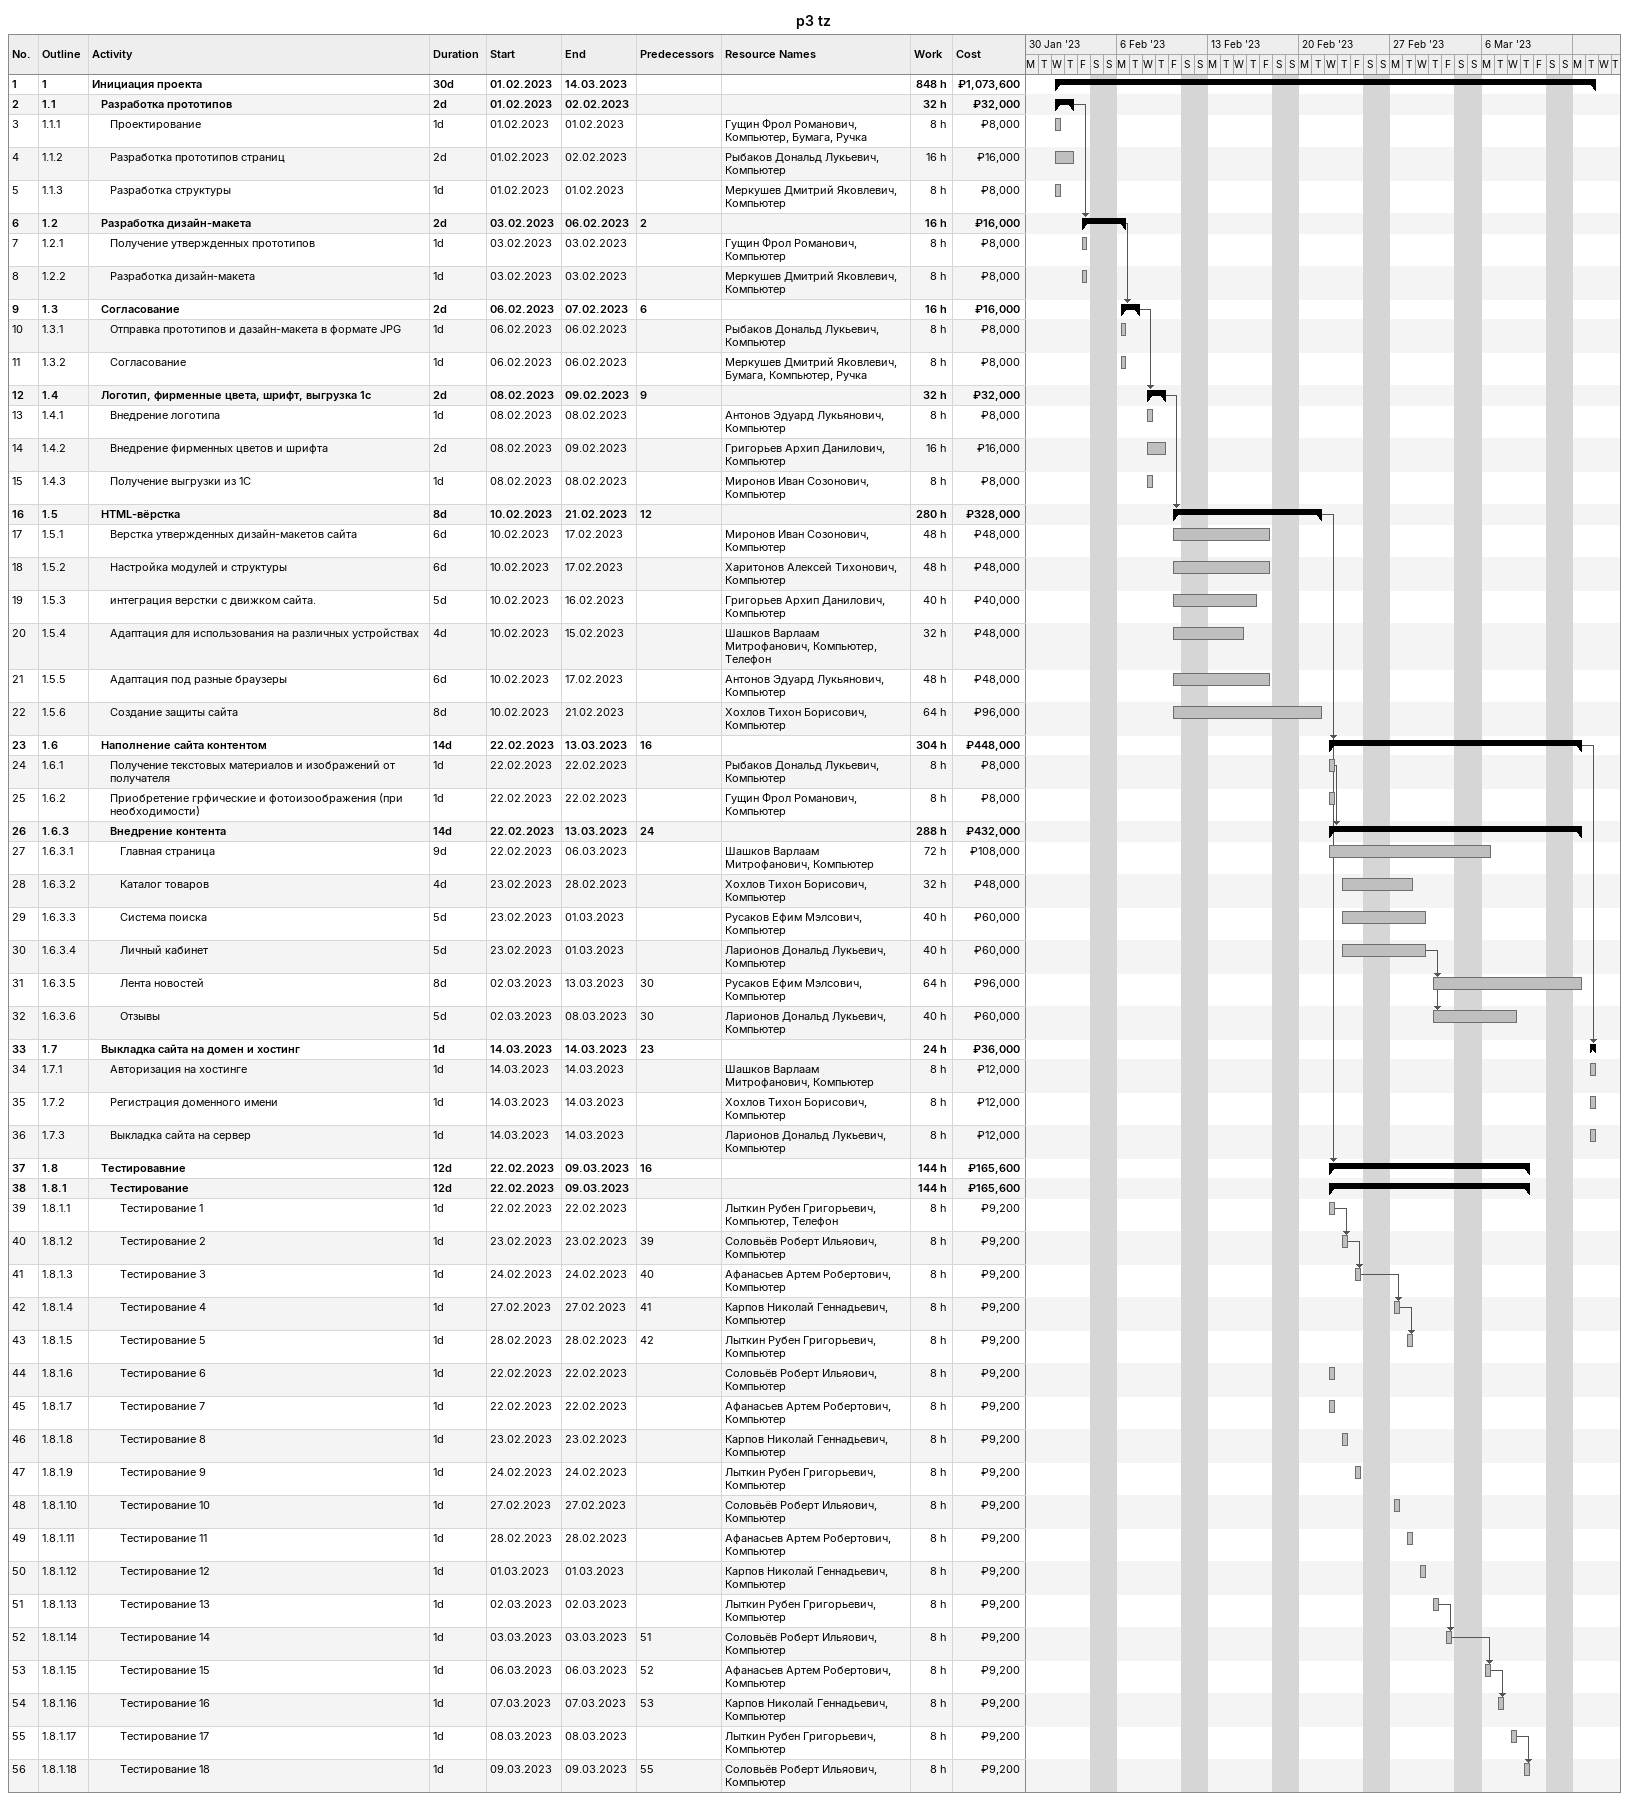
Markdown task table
p3 tz

| ID | WBS | Task | Duration | Start | Finish | Predecessors | Resources | Work (h) | Cost (₽) |
|---|---|---|---|---|---|---|---|---|---|
| 1 | 1 | **Инициация проекта** | 30d | 2023-02-01 | 2023-03-14 |  |  | 848 | 1073600 |
| 2 | 1.1 | **Разработка прототипов** | 2d | 2023-02-01 | 2023-02-02 |  |  | 32 | 32000 |
| 3 | 1.1.1 | Проектирование | 1d | 2023-02-01 | 2023-02-01 |  | Гущин Фрол Романович, Компьютер, Бумага, Ручка | 8 | 8000 |
| 4 | 1.1.2 | Разработка прототипов страниц | 2d | 2023-02-01 | 2023-02-02 |  | Рыбаков Дональд Лукьевич, Компьютер | 16 | 16000 |
| 5 | 1.1.3 | Разработка структуры | 1d | 2023-02-01 | 2023-02-01 |  | Меркушев Дмитрий Яковлевич, Компьютер | 8 | 8000 |
| 6 | 1.2 | **Разработка дизайн-макета** | 2d | 2023-02-03 | 2023-02-06 | 2 |  | 16 | 16000 |
| 7 | 1.2.1 | Получение утвержденных прототипов | 1d | 2023-02-03 | 2023-02-03 |  | Гущин Фрол Романович, Компьютер | 8 | 8000 |
| 8 | 1.2.2 | Разработка дизайн-макета | 1d | 2023-02-03 | 2023-02-03 |  | Меркушев Дмитрий Яковлевич, Компьютер | 8 | 8000 |
| 9 | 1.3 | **Согласование** | 2d | 2023-02-06 | 2023-02-07 | 6 |  | 16 | 16000 |
| 10 | 1.3.1 | Отправка прототипов и дазайн-макета в формате JPG | 1d | 2023-02-06 | 2023-02-06 |  | Рыбаков Дональд Лукьевич, Компьютер | 8 | 8000 |
| 11 | 1.3.2 | Согласование | 1d | 2023-02-06 | 2023-02-06 |  | Меркушев Дмитрий Яковлевич, Бумага, Компьютер, Ручка | 8 | 8000 |
| 12 | 1.4 | **Логотип, фирменные цвета, шрифт, выгрузка 1с** | 2d | 2023-02-08 | 2023-02-09 | 9 |  | 32 | 32000 |
| 13 | 1.4.1 | Внедрение логотипа | 1d | 2023-02-08 | 2023-02-08 |  | Антонов Эдуард Лукьянович, Компьютер | 8 | 8000 |
| 14 | 1.4.2 | Внедрение фирменных цветов и шрифта | 2d | 2023-02-08 | 2023-02-09 |  | Григорьев Архип Данилович, Компьютер | 16 | 16000 |
| 15 | 1.4.3 | Получение выгрузки из 1С | 1d | 2023-02-08 | 2023-02-08 |  | Миронов Иван Созонович, Компьютер | 8 | 8000 |
| 16 | 1.5 | **HTML-вёрстка** | 8d | 2023-02-10 | 2023-02-21 | 12 |  | 280 | 328000 |
| 17 | 1.5.1 | Верстка утвержденных дизайн-макетов сайта | 6d | 2023-02-10 | 2023-02-17 |  | Миронов Иван Созонович, Компьютер | 48 | 48000 |
| 18 | 1.5.2 | Настройка модулей и структуры | 6d | 2023-02-10 | 2023-02-17 |  | Харитонов Алексей Тихонович, Компьютер | 48 | 48000 |
| 19 | 1.5.3 | интеграция верстки с движком сайта. | 5d | 2023-02-10 | 2023-02-16 |  | Григорьев Архип Данилович, Компьютер | 40 | 40000 |
| 20 | 1.5.4 | Адаптация для использования на различных устройствах | 4d | 2023-02-10 | 2023-02-15 |  | Шашков Варлаам Митрофанович, Компьютер, Телефон | 32 | 48000 |
| 21 | 1.5.5 | Адаптация под разные браузеры | 6d | 2023-02-10 | 2023-02-17 |  | Антонов Эдуард Лукьянович, Компьютер | 48 | 48000 |
| 22 | 1.5.6 | Создание защиты сайта | 8d | 2023-02-10 | 2023-02-21 |  | Хохлов Тихон Борисович, Компьютер | 64 | 96000 |
| 23 | 1.6 | **Наполнение сайта контентом** | 14d | 2023-02-22 | 2023-03-13 | 16 |  | 304 | 448000 |
| 24 | 1.6.1 | Получение текстовых материалов и изображений от получателя | 1d | 2023-02-22 | 2023-02-22 |  | Рыбаков Дональд Лукьевич, Компьютер | 8 | 8000 |
| 25 | 1.6.2 | Приобретение грфические и фотоизоображения (при необходимости) | 1d | 2023-02-22 | 2023-02-22 |  | Гущин Фрол Романович, Компьютер | 8 | 8000 |
| 26 | 1.6.3 | **Внедрение контента** | 14d | 2023-02-22 | 2023-03-13 | 24 |  | 288 | 432000 |
| 27 | 1.6.3.1 | Главная страница | 9d | 2023-02-22 | 2023-03-06 |  | Шашков Варлаам Митрофанович, Компьютер | 72 | 108000 |
| 28 | 1.6.3.2 | Каталог товаров | 4d | 2023-02-23 | 2023-02-28 |  | Хохлов Тихон Борисович, Компьютер | 32 | 48000 |
| 29 | 1.6.3.3 | Система поиска | 5d | 2023-02-23 | 2023-03-01 |  | Русаков Ефим Мэлсович, Компьютер | 40 | 60000 |
| 30 | 1.6.3.4 | Личный кабинет | 5d | 2023-02-23 | 2023-03-01 |  | Ларионов Дональд Лукьевич, Компьютер | 40 | 60000 |
| 31 | 1.6.3.5 | Лента новостей | 8d | 2023-03-02 | 2023-03-13 | 30 | Русаков Ефим Мэлсович, Компьютер | 64 | 96000 |
| 32 | 1.6.3.6 | Отзывы | 5d | 2023-03-02 | 2023-03-08 | 30 | Ларионов Дональд Лукьевич, Компьютер | 40 | 60000 |
| 33 | 1.7 | **Выкладка сайта на домен и хостинг** | 1d | 2023-03-14 | 2023-03-14 | 23 |  | 24 | 36000 |
| 34 | 1.7.1 | Авторизация на хостинге | 1d | 2023-03-14 | 2023-03-14 |  | Шашков Варлаам Митрофанович, Компьютер | 8 | 12000 |
| 35 | 1.7.2 | Регистрация доменного имени | 1d | 2023-03-14 | 2023-03-14 |  | Хохлов Тихон Борисович, Компьютер | 8 | 12000 |
| 36 | 1.7.3 | Выкладка сайта на сервер | 1d | 2023-03-14 | 2023-03-14 |  | Ларионов Дональд Лукьевич, Компьютер | 8 | 12000 |
| 37 | 1.8 | **Тестировавние** | 12d | 2023-02-22 | 2023-03-09 | 16 |  | 144 | 165600 |
| 38 | 1.8.1 | **Тестирование** | 12d | 2023-02-22 | 2023-03-09 |  |  | 144 | 165600 |
| 39 | 1.8.1.1 | Тестирование 1 | 1d | 2023-02-22 | 2023-02-22 |  | Лыткин Рубен Григорьевич, Компьютер, Телефон | 8 | 9200 |
| 40 | 1.8.1.2 | Тестирование 2 | 1d | 2023-02-23 | 2023-02-23 | 39 | Соловьёв Роберт Ильяович, Компьютер | 8 | 9200 |
| 41 | 1.8.1.3 | Тестирование 3 | 1d | 2023-02-24 | 2023-02-24 | 40 | Афанасьев Артем Робертович, Компьютер | 8 | 9200 |
| 42 | 1.8.1.4 | Тестирование 4 | 1d | 2023-02-27 | 2023-02-27 | 41 | Карпов Николай Геннадьевич, Компьютер | 8 | 9200 |
| 43 | 1.8.1.5 | Тестирование 5 | 1d | 2023-02-28 | 2023-02-28 | 42 | Лыткин Рубен Григорьевич, Компьютер | 8 | 9200 |
| 44 | 1.8.1.6 | Тестирование 6 | 1d | 2023-02-22 | 2023-02-22 |  | Соловьёв Роберт Ильяович, Компьютер | 8 | 9200 |
| 45 | 1.8.1.7 | Тестирование 7 | 1d | 2023-02-22 | 2023-02-22 |  | Афанасьев Артем Робертович, Компьютер | 8 | 9200 |
| 46 | 1.8.1.8 | Тестирование 8 | 1d | 2023-02-23 | 2023-02-23 |  | Карпов Николай Геннадьевич, Компьютер | 8 | 9200 |
| 47 | 1.8.1.9 | Тестирование 9 | 1d | 2023-02-24 | 2023-02-24 |  | Лыткин Рубен Григорьевич, Компьютер | 8 | 9200 |
| 48 | 1.8.1.10 | Тестирование 10 | 1d | 2023-02-27 | 2023-02-27 |  | Соловьёв Роберт Ильяович, Компьютер | 8 | 9200 |
| 49 | 1.8.1.11 | Тестирование 11 | 1d | 2023-02-28 | 2023-02-28 |  | Афанасьев Артем Робертович, Компьютер | 8 | 9200 |
| 50 | 1.8.1.12 | Тестирование 12 | 1d | 2023-03-01 | 2023-03-01 |  | Карпов Николай Геннадьевич, Компьютер | 8 | 9200 |
| 51 | 1.8.1.13 | Тестирование 13 | 1d | 2023-03-02 | 2023-03-02 |  | Лыткин Рубен Григорьевич, Компьютер | 8 | 9200 |
| 52 | 1.8.1.14 | Тестирование 14 | 1d | 2023-03-03 | 2023-03-03 | 51 | Соловьёв Роберт Ильяович, Компьютер | 8 | 9200 |
| 53 | 1.8.1.15 | Тестирование 15 | 1d | 2023-03-06 | 2023-03-06 | 52 | Афанасьев Артем Робертович, Компьютер | 8 | 9200 |
| 54 | 1.8.1.16 | Тестирование 16 | 1d | 2023-03-07 | 2023-03-07 | 53 | Карпов Николай Геннадьевич, Компьютер | 8 | 9200 |
| 55 | 1.8.1.17 | Тестирование 17 | 1d | 2023-03-08 | 2023-03-08 |  | Лыткин Рубен Григорьевич, Компьютер | 8 | 9200 |
| 56 | 1.8.1.18 | Тестирование 18 | 1d | 2023-03-09 | 2023-03-09 | 55 | Соловьёв Роберт Ильяович, Компьютер | 8 | 9200 |
